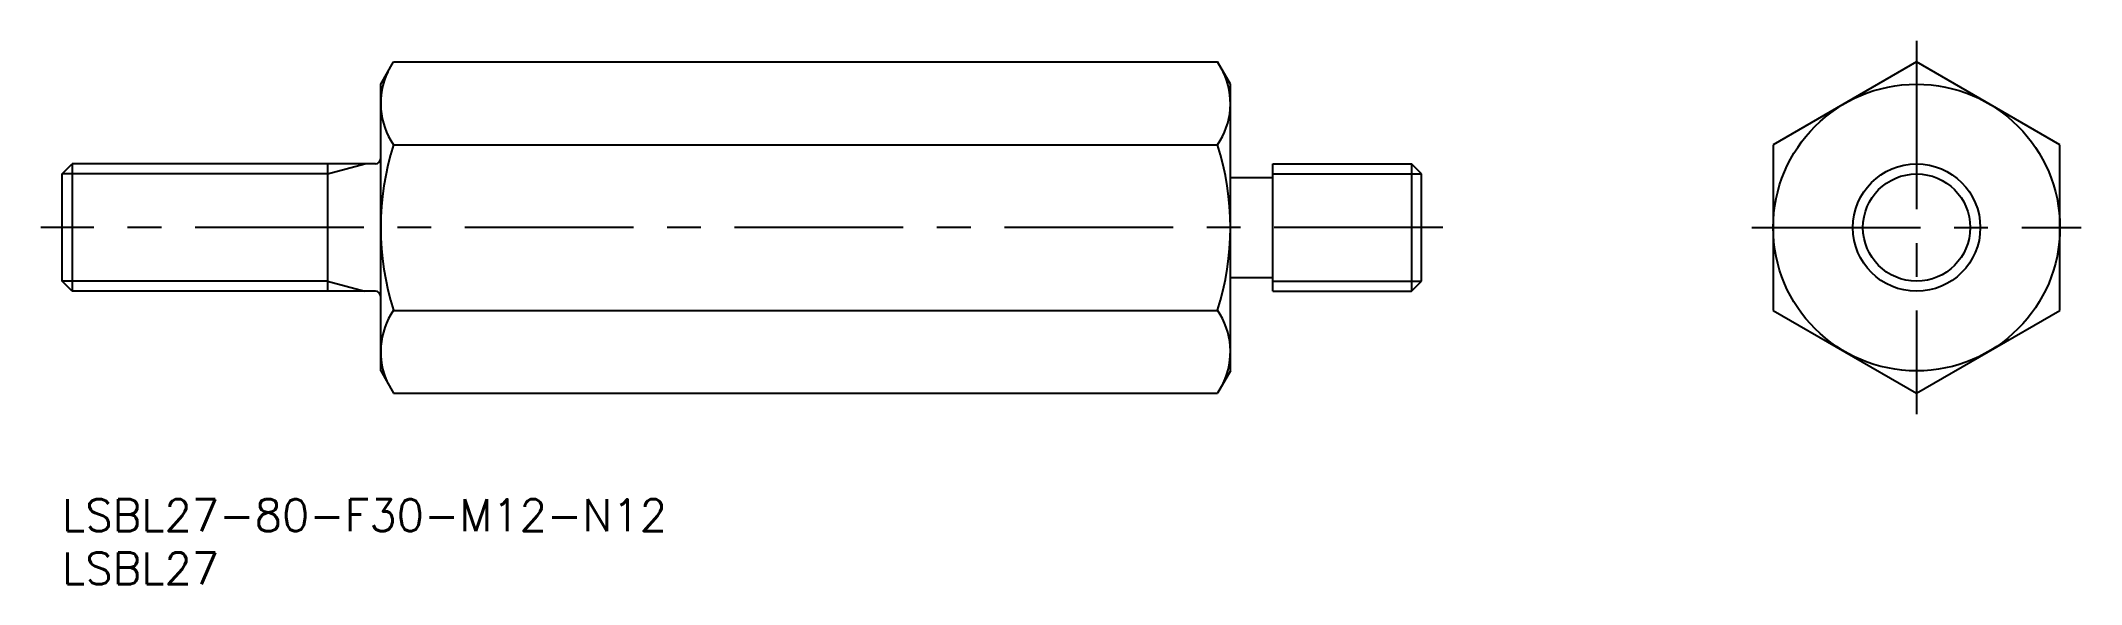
# Model space of a CAD drawing. Extents: x -2 to 190, y -8 to 43.
import ezdxf

# ---------------------------------------------------------------- set-up
doc = ezdxf.new("R2010")
doc.units = 0
doc.header["$LTSCALE"] = 0.5
doc.linetypes.add('CENTER', pattern=[50.8, 31.75, -6.35, 6.35, -6.35])
for name, color, linetype in [('MSM_CENTER', 1, 'CENTER'), ('MSM_CONTINUOUS', 7, 'CONTINUOUS'), ('MSM_NARROW', 5, 'CONTINUOUS'), ('MSM_PART_NUMBER', 7, 'CONTINUOUS')]:
    doc.layers.add(name, color=color, linetype=linetype)
doc.styles.get("Standard").update_dxf_attribs({"font": 'txt.shx', "height": 3, "bigfont": 'bigfont.shx'})

# ---------------------------------------------------------------- blocks, each defined once
blk = doc.blocks.new('*U4')
at = {"layer": 'MSM_PART_NUMBER'}
blk.add_text('LSBL27-80-F30-M12-N12', height=3, dxfattribs=at).set_placement((0, -3))
blk = doc.blocks.new('*U5')
at = {"layer": 'MSM_PART_NUMBER'}
blk.add_text('LSBL27', height=3, dxfattribs=at).set_placement((0, -8))

msp = doc.modelspace()

# ---------------------------------------------------------------- linework, layer by layer
at = {"layer": 'MSM_CENTER'}
for p, q in [((174.6, 43.18), (174.6, 8)), ((130, 25.59), (-2, 25.59)), ((159.1, 25.59), (190.1, 25.59))]:
    msp.add_line(p, q, dxfattribs=at)
at = {"layer": 'MSM_CONTINUOUS'}
for p, q in [((30, 39.09), (31.21, 41.18)), ((31.21, 41.18), (108.79, 41.18)), ((110, 39.09), (108.79, 41.18)), ((174.6, 41.18), (161.1, 33.38)), ((188.1, 33.38), (174.6, 41.18)), ((30, 12.09), (30, 39.09)), ((110, 12.09), (110, 39.09)), ((31.21, 33.38), (108.79, 33.38)), ((161.1, 33.38), (161.1, 17.79)), ((188.1, 17.79), (188.1, 33.38)), ((0, 30.64), (0.95, 31.59)), ((29.5, 31.59), (0.95, 31.59)), ((0.95, 31.59), (0.95, 19.59)), ((25, 31.59), (25, 19.59)), ((114, 31.59), (127.05, 31.59)), ((114, 19.59), (114, 31.59)), ((128, 30.64), (127.05, 31.59)), ((127.05, 31.59), (127.05, 19.59)), ((0, 20.54), (0, 30.64)), ((110, 30.29), (114, 30.29)), ((128, 20.54), (128, 30.64)), ((0.95, 19.59), (0, 20.54)), ((29.5, 19.59), (0.95, 19.59)), ((110, 20.89), (114, 20.89)), ((114, 19.59), (127.05, 19.59)), ((127.05, 19.59), (128, 20.54)), ((31.21, 17.79), (108.79, 17.79)), ((161.1, 17.79), (174.6, 10)), ((174.6, 10), (188.1, 17.79)), ((30, 12.09), (31.21, 10)), ((110, 12.09), (108.79, 10)), ((31.21, 10), (108.79, 10))]:
    msp.add_line(p, q, dxfattribs=at)
for radius in [13.5, 6]:
    msp.add_circle((174.6, 25.59), radius, dxfattribs=at)
for centre, radius, start, end in [((36.9, 37.28), 6.9, 154.3842, 214.3842), ((103.1, 37.28), 6.9, 325.6158, 25.6158), ((55.79, 25.59), 25.79, 162.412, 197.588), ((84.21, 25.59), 25.79, 342.412, 17.588), ((29.5, 32.09), 0.5, 270, 0), ((29.5, 19.09), 0.5, 0, 90), ((36.9, 13.9), 6.9, 145.6158, 205.6158), ((103.1, 13.9), 6.9, 334.3842, 34.3842)]:
    msp.add_arc(centre, radius, start, end, dxfattribs=at)
at = {"layer": 'MSM_NARROW'}
for p, q in [((25, 30.64), (28.5, 31.59)), ((25, 30.64), (0, 30.64)), ((114, 30.64), (128, 30.64)), ((25, 20.54), (0, 20.54)), ((25, 20.54), (28.5, 19.59)), ((114, 20.54), (128, 20.54))]:
    msp.add_line(p, q, dxfattribs=at)
msp.add_circle((174.6, 25.59), 5.05, dxfattribs=at)

# ---------------------------------------------------------------- block references
at = {"layer": 'MSM_CONTINUOUS'}
for name in ['*U4', '*U5']:
    msp.add_blockref(name, (0, 0), dxfattribs=at)

doc.saveas('drawing.dxf')
